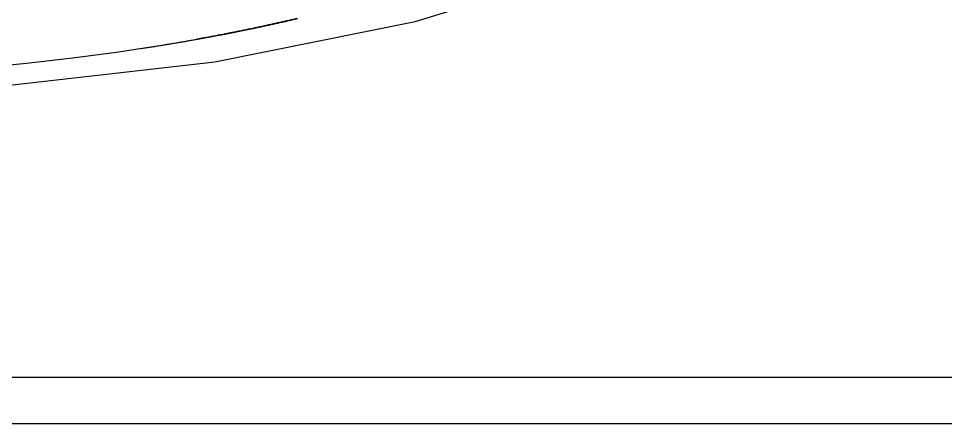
# Model space of a CAD drawing. Extents: x -120222 to -41942, y -19134 to 30932.
# Drawn here: x -81587.31 to -81580.91, y 10149.21 to 10152 of the extents above; entities that cross this region are included whole.
import ezdxf

# ---------------------------------------------------------------- set-up
doc = ezdxf.new("R2010")
doc.units = 0
doc.header["$LTSCALE"] = 150
doc.header["$MEASUREMENT"] = 0
doc.layers.get('0').update_dxf_attribs({"linetype": 'CONTINUOUS'})
doc.layers.add('____-568', color=7, linetype='CONTINUOUS')

# ---------------------------------------------------------------- blocks, each defined once
blk = doc.blocks.new('____-172')
at = {"color": 1, "linetype": 'Continuous'}
for p, q in [((-87937.1199, 5600.825), (-88111.1199, 5600.825)), ((-88112.1199, 5600.5088), (-87936.1199, 5600.5088))]:
    blk.add_line(p, q, dxfattribs=at)
blk.add_lwpolyline([(-88022.5592, 5602.8305), (-88021.0584, 5603.0011), (-88019.6753, 5603.278), (-88018.4631, 5603.6507), (-88017.4682, 5604.1048), (-88016.7289, 5604.623), (-88016.2736, 5605.1852), (-88016.1199, 5605.7698), (-88016.2736, 5606.3545), (-88016.7289, 5606.9167), (-88017.4682, 5607.4348), (-88018.4631, 5607.8889), (-88019.6753, 5608.2616), (-88021.0584, 5608.5385), (-88022.5592, 5608.7091)], dxfattribs=at)
at = {"color": 1, "linetype": 'Continuous', "flags": 128}
for points in [[(-88020.4871, 5603.3005), (-88020.5024, 5603.297), (-88020.5177, 5603.2934), (-88020.533, 5603.2898), (-88020.5484, 5603.2863), (-88020.5637, 5603.2828), (-88020.5791, 5603.2793), (-88020.5945, 5603.2758), (-88020.61, 5603.2723), (-88020.6254, 5603.2688), (-88020.6409, 5603.2654), (-88020.6564, 5603.2619), (-88020.6719, 5603.2585), (-88020.6875, 5603.2551), (-88020.703, 5603.2517), (-88020.7186, 5603.2484), (-88020.7342, 5603.245), (-88020.7499, 5603.2417), (-88020.7655, 5603.2383), (-88020.7812, 5603.235), (-88020.7969, 5603.2317), (-88020.8126, 5603.2285), (-88020.8284, 5603.2252), (-88020.8441, 5603.222), (-88020.8599, 5603.2187), (-88020.8757, 5603.2155), (-88020.8916, 5603.2123), (-88020.9074, 5603.2091), (-88020.9233, 5603.206), (-88020.9392, 5603.2028), (-88020.9551, 5603.1997), (-88020.9711, 5603.1965), (-88020.987, 5603.1934), (-88021.003, 5603.1903), (-88021.019, 5603.1873), (-88021.0351, 5603.1842), (-88021.0511, 5603.1812), (-88021.0672, 5603.1781), (-88021.0833, 5603.1751), (-88021.0994, 5603.1721), (-88021.1156, 5603.1691), (-88021.1318, 5603.1662), (-88021.1479, 5603.1632), (-88021.1642, 5603.1603), (-88021.1804, 5603.1574), (-88021.1804, 5603.1574)], [(-88021.5619, 5603.094), (-88021.5537, 5603.0953), (-88021.5456, 5603.0965), (-88021.5375, 5603.0977), (-88021.5294, 5603.099), (-88021.5213, 5603.1002), (-88021.5132, 5603.1015), (-88021.5051, 5603.1027), (-88021.497, 5603.104), (-88021.4889, 5603.1053), (-88021.4808, 5603.1065), (-88021.4727, 5603.1078), (-88021.4646, 5603.1091), (-88021.4566, 5603.1104), (-88021.4485, 5603.1116), (-88021.4404, 5603.1129), (-88021.4324, 5603.1142), (-88021.4243, 5603.1155), (-88021.4162, 5603.1168), (-88021.4082, 5603.1181), (-88021.4001, 5603.1194), (-88021.3921, 5603.1207), (-88021.3841, 5603.1221), (-88021.376, 5603.1234), (-88021.368, 5603.1247), (-88021.36, 5603.126), (-88021.352, 5603.1274), (-88021.3439, 5603.1287), (-88021.3359, 5603.13), (-88021.3279, 5603.1314), (-88021.3199, 5603.1327), (-88021.3119, 5603.1341), (-88021.3039, 5603.1354), (-88021.2959, 5603.1368), (-88021.2879, 5603.1381), (-88021.28, 5603.1395), (-88021.272, 5603.1409), (-88021.264, 5603.1422), (-88021.256, 5603.1436), (-88021.2481, 5603.145), (-88021.2401, 5603.1464), (-88021.2321, 5603.1478), (-88021.2242, 5603.1492), (-88021.2162, 5603.1506), (-88021.2083, 5603.152), (-88021.2004, 5603.1534), (-88021.1924, 5603.1548), (-88021.1845, 5603.1562), (-88021.1766, 5603.1576), (-88021.1686, 5603.159), (-88021.1607, 5603.1604), (-88021.1528, 5603.1619), (-88021.1449, 5603.1633), (-88021.137, 5603.1647), (-88021.1291, 5603.1662), (-88021.1212, 5603.1676), (-88021.1133, 5603.1691), (-88021.1054, 5603.1705), (-88021.0975, 5603.172), (-88021.0896, 5603.1734), (-88021.0818, 5603.1749), (-88021.0739, 5603.1764), (-88021.066, 5603.1778), (-88021.0581, 5603.1793), (-88021.0503, 5603.1808), (-88021.0424, 5603.1823), (-88021.0346, 5603.1838), (-88021.0267, 5603.1852), (-88021.0189, 5603.1867), (-88021.011, 5603.1882), (-88021.0032, 5603.1897), (-88020.9954, 5603.1912), (-88020.9876, 5603.1927), (-88020.9797, 5603.1943), (-88020.9719, 5603.1958), (-88020.9641, 5603.1973), (-88020.9563, 5603.1988), (-88020.9485, 5603.2004), (-88020.9407, 5603.2019), (-88020.9329, 5603.2034), (-88020.9251, 5603.205), (-88020.9173, 5603.2065), (-88020.9095, 5603.2081), (-88020.9018, 5603.2096), (-88020.894, 5603.2112), (-88020.8862, 5603.2127), (-88020.8785, 5603.2143), (-88020.8707, 5603.2159), (-88020.8629, 5603.2174), (-88020.8552, 5603.219), (-88020.8474, 5603.2206), (-88020.8397, 5603.2222), (-88020.832, 5603.2238), (-88020.8242, 5603.2254), (-88020.8165, 5603.227), (-88020.8088, 5603.2286), (-88020.801, 5603.2302), (-88020.7933, 5603.2318), (-88020.7856, 5603.2334), (-88020.7779, 5603.235), (-88020.7702, 5603.2366), (-88020.7625, 5603.2383), (-88020.7548, 5603.2399), (-88020.7471, 5603.2415), (-88020.7394, 5603.2431), (-88020.7318, 5603.2448), (-88020.7241, 5603.2464), (-88020.7164, 5603.2481), (-88020.7087, 5603.2497), (-88020.7011, 5603.2514), (-88020.6934, 5603.2531), (-88020.6858, 5603.2547), (-88020.6781, 5603.2564), (-88020.6705, 5603.2581), (-88020.6628, 5603.2597), (-88020.6552, 5603.2614), (-88020.6475, 5603.2631), (-88020.6399, 5603.2648), (-88020.6323, 5603.2665), (-88020.6247, 5603.2682), (-88020.6171, 5603.2699), (-88020.6094, 5603.2716), (-88020.6018, 5603.2733), (-88020.5942, 5603.275), (-88020.5866, 5603.2767), (-88020.579, 5603.2784), (-88020.5714, 5603.2801), (-88020.5639, 5603.2819), (-88020.5563, 5603.2836), (-88020.5487, 5603.2853), (-88020.5411, 5603.2871), (-88020.5336, 5603.2888), (-88020.526, 5603.2906), (-88020.5185, 5603.2923), (-88020.5109, 5603.2941), (-88020.5034, 5603.2958), (-88020.4958, 5603.2976), (-88020.4883, 5603.2994)]]:
    blk.add_lwpolyline(points, dxfattribs=at)
at = {"color": 1, "linetype": 'Continuous'}
blk.add_arc((-88024.1199, 5619.9848), 17.0833, 261.3882, 278.6118, dxfattribs=at)
blk = doc.blocks.new('____-186')
at = {"color": 1}
blk.add_blockref('____-172', (0, 0), dxfattribs=at)

msp = doc.modelspace()

# ---------------------------------------------------------------- block references
at = {"layer": '____-568', "color": 0}
msp.add_blockref('____-186', (6435.10495, 4548.69799), dxfattribs=at)

doc.saveas('drawing.dxf')
